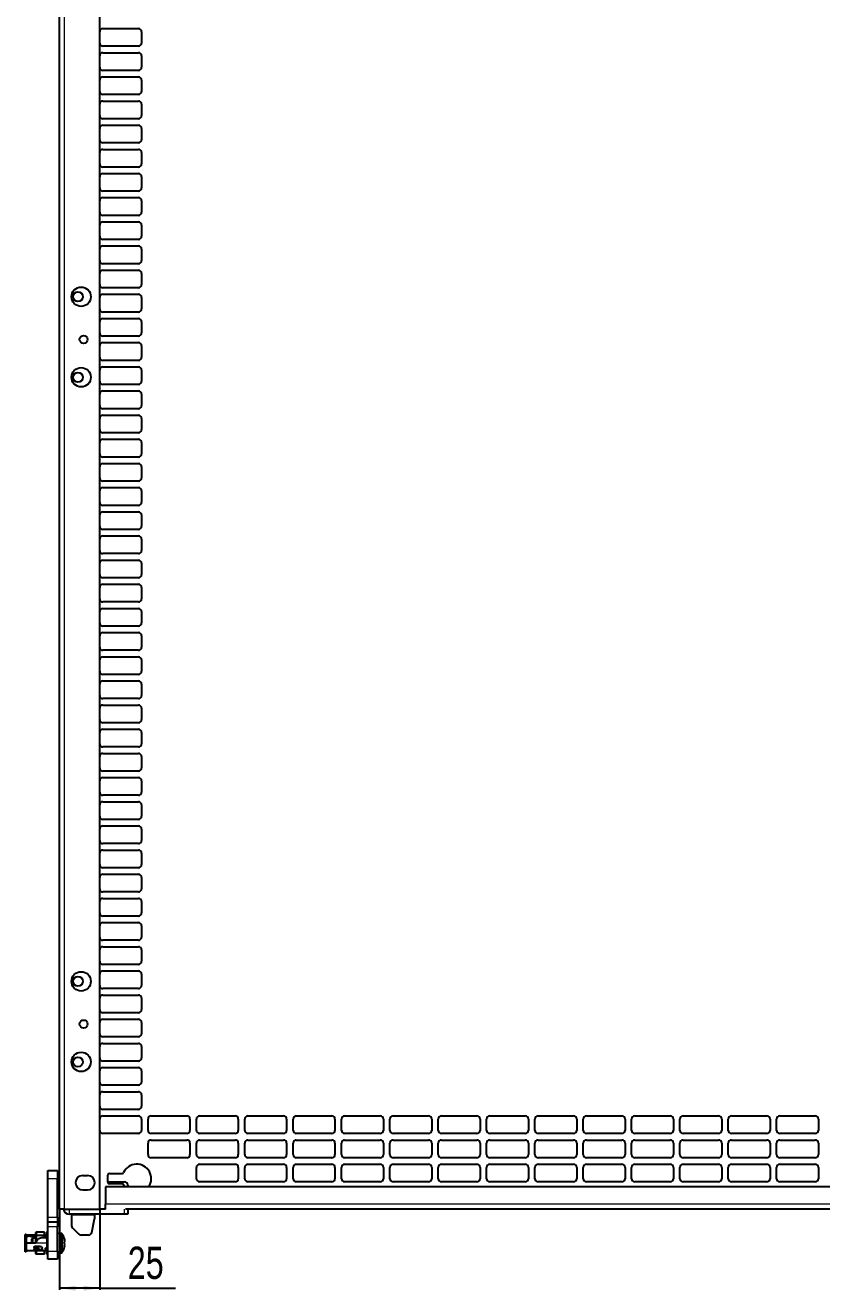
# Model space of a CAD drawing. Header units: millimetres. Extents: x -1002 to 1216, y 148 to 1990.
# Drawn here: x 244 to 738, y 295 to 1080 of the extents above; entities that cross this region are included whole.
import ezdxf

# ---------------------------------------------------------------- set-up
doc = ezdxf.new("R2010")
doc.units = ezdxf.units.MM
doc.layers.add('FORMAT', color=7, linetype='Continuous')
doc.styles.add('SLDTEXTSTYLE0', font='TXT', dxfattribs={"width": 0.75})
doc.dimstyles.new('SLDDIMSTYLE0', dxfattribs={"dimtxt": 20, "dimasz": 10, "dimexe": 0, "dimexo": 0.0625, "dimgap": 5, "dimtad": 2, "dimdec": 1, "dimrnd": 1e-09, "dimzin": 12, "dimdsep": 46, "dimtxsty": 'SLDTEXTSTYLE0', "dimsah": 1, "dimcen": 0.09, "dimadec": 0, "dimazin": 3, "dimtfac": 1, "dimtofl": 0, "dimtmove": 0, "dimatfit": 3, "dimfxl": 0, "dimfrac": 2, "dimtolj": 1, "dimtzin": 12, "dimarcsym": 0})

# ---------------------------------------------------------------- blocks, each defined once
blk = doc.blocks.new('_D_7')
at = {"layer": 'FORMAT'}
for p, q in [((265.1, 345.28), (265.1, 295.29)), ((290.1, 345.28), (290.1, 295.29)), ((290.1, 296.29), (265.1, 296.29)), ((290.1, 296.29), (337.05, 296.29))]:
    blk.add_line(p, q, dxfattribs=at)
for points in [[(265.1, 296.29), (275.1, 294.75), (275.1, 297.82)], [(290.1, 296.29), (280.1, 297.82), (280.1, 294.75)]]:
    blk.add_solid(points, dxfattribs=at)
at = {"layer": 'FORMAT', "insert": (307.5, 322.07), "char_height": 20, "attachment_point": 1, "style": 'SLDTEXTSTYLE0'}
blk.add_mtext('25', dxfattribs=at)

msp = doc.modelspace()

# ---------------------------------------------------------------- linework, layer by layer
at = {"color": 7, "linetype": 'Continuous', "lineweight": 25}
for p, q in [((265.1, 345.29), (265.1, 1828.29)), ((290.1, 345.29), (290.1, 1799.09)), ((292.1, 1078.29), (314.1, 1078.29)), ((316.1, 1076.29), (316.1, 1069.29)), ((314.1, 1067.29), (292.1, 1067.29)), ((292.1, 1063.29), (314.1, 1063.29)), ((316.1, 1061.29), (316.1, 1054.29)), ((314.1, 1052.29), (292.1, 1052.29)), ((292.1, 1048.29), (314.1, 1048.29)), ((316.1, 1046.29), (316.1, 1039.29)), ((314.1, 1037.29), (292.1, 1037.29)), ((292.1, 1033.29), (314.1, 1033.29)), ((316.1, 1031.29), (316.1, 1024.29)), ((314.1, 1022.29), (292.1, 1022.29)), ((292.1, 1018.29), (314.1, 1018.29)), ((316.1, 1016.29), (316.1, 1009.29)), ((314.1, 1007.29), (292.1, 1007.29)), ((292.1, 1003.29), (314.1, 1003.29)), ((316.1, 1001.29), (316.1, 994.29)), ((314.1, 992.29), (292.1, 992.29)), ((292.1, 988.29), (314.1, 988.29)), ((316.1, 986.29), (316.1, 979.29)), ((314.1, 977.29), (292.1, 977.29)), ((292.1, 973.29), (314.1, 973.29)), ((316.1, 971.29), (316.1, 964.29)), ((314.1, 962.29), (292.1, 962.29)), ((292.1, 958.29), (314.1, 958.29)), ((316.1, 956.29), (316.1, 949.29)), ((314.1, 947.29), (292.1, 947.29)), ((292.1, 943.29), (314.1, 943.29)), ((316.1, 941.29), (316.1, 934.29)), ((314.1, 932.29), (292.1, 932.29)), ((292.1, 928.29), (314.1, 928.29)), ((316.1, 926.29), (316.1, 919.29)), ((314.1, 917.29), (292.1, 917.29)), ((292.1, 913.29), (314.1, 913.29)), ((316.1, 911.29), (316.1, 904.29)), ((314.1, 902.29), (292.1, 902.29)), ((292.1, 898.29), (314.1, 898.29)), ((316.1, 896.29), (316.1, 889.29)), ((314.1, 887.29), (292.1, 887.29)), ((292.1, 883.29), (314.1, 883.29)), ((316.1, 881.29), (316.1, 874.29)), ((314.1, 872.29), (292.1, 872.29)), ((292.1, 868.29), (314.1, 868.29)), ((316.1, 866.29), (316.1, 859.29)), ((314.1, 857.29), (292.1, 857.29)), ((292.1, 853.29), (314.1, 853.29)), ((316.1, 851.29), (316.1, 844.29)), ((314.1, 842.29), (292.1, 842.29)), ((292.1, 838.29), (314.1, 838.29)), ((316.1, 836.29), (316.1, 829.29)), ((314.1, 827.29), (292.1, 827.29)), ((292.1, 823.29), (314.1, 823.29)), ((316.1, 821.29), (316.1, 814.29)), ((314.1, 812.29), (292.1, 812.29)), ((292.1, 808.29), (314.1, 808.29)), ((316.1, 806.29), (316.1, 799.29)), ((314.1, 797.29), (292.1, 797.29)), ((292.1, 793.29), (314.1, 793.29)), ((316.1, 791.29), (316.1, 784.29)), ((314.1, 782.29), (292.1, 782.29)), ((292.1, 778.29), (314.1, 778.29)), ((316.1, 776.29), (316.1, 769.29)), ((314.1, 767.29), (292.1, 767.29)), ((292.1, 763.29), (314.1, 763.29)), ((316.1, 761.29), (316.1, 754.29)), ((314.1, 752.29), (292.1, 752.29)), ((292.1, 748.29), (314.1, 748.29)), ((316.1, 746.29), (316.1, 739.29)), ((314.1, 737.29), (292.1, 737.29)), ((292.1, 733.29), (314.1, 733.29)), ((316.1, 731.29), (316.1, 724.29)), ((314.1, 722.29), (292.1, 722.29)), ((292.1, 718.29), (314.1, 718.29)), ((316.1, 716.29), (316.1, 709.29)), ((314.1, 707.29), (292.1, 707.29)), ((292.1, 703.29), (314.1, 703.29)), ((316.1, 701.29), (316.1, 694.29)), ((314.1, 692.29), (292.1, 692.29)), ((292.1, 688.29), (314.1, 688.29)), ((316.1, 686.29), (316.1, 679.29)), ((314.1, 677.29), (292.1, 677.29)), ((292.1, 673.29), (314.1, 673.29)), ((316.1, 671.29), (316.1, 664.29)), ((314.1, 662.29), (292.1, 662.29)), ((292.1, 658.29), (314.1, 658.29)), ((316.1, 656.29), (316.1, 649.29)), ((314.1, 647.29), (292.1, 647.29)), ((292.1, 643.29), (314.1, 643.29)), ((316.1, 641.29), (316.1, 634.29)), ((314.1, 632.29), (292.1, 632.29)), ((292.1, 628.29), (314.1, 628.29)), ((316.1, 626.29), (316.1, 619.29)), ((314.1, 617.29), (292.1, 617.29)), ((292.1, 613.29), (314.1, 613.29)), ((316.1, 611.29), (316.1, 604.29)), ((314.1, 602.29), (292.1, 602.29)), ((292.1, 598.29), (314.1, 598.29)), ((316.1, 596.29), (316.1, 589.29)), ((314.1, 587.29), (292.1, 587.29)), ((292.1, 583.29), (314.1, 583.29)), ((316.1, 581.29), (316.1, 574.29)), ((314.1, 572.29), (292.1, 572.29)), ((292.1, 568.29), (314.1, 568.29)), ((316.1, 566.29), (316.1, 559.29)), ((314.1, 557.29), (292.1, 557.29)), ((292.1, 553.29), (314.1, 553.29)), ((316.1, 551.29), (316.1, 544.29)), ((314.1, 542.29), (292.1, 542.29)), ((292.1, 538.29), (314.1, 538.29)), ((316.1, 536.29), (316.1, 529.29)), ((314.1, 527.29), (292.1, 527.29)), ((292.1, 523.29), (314.1, 523.29)), ((316.1, 521.29), (316.1, 514.29)), ((314.1, 512.29), (292.1, 512.29)), ((292.1, 508.29), (314.1, 508.29)), ((316.1, 506.29), (316.1, 499.29)), ((314.1, 497.29), (292.1, 497.29)), ((292.1, 493.29), (314.1, 493.29)), ((316.1, 491.29), (316.1, 484.29)), ((314.1, 482.29), (292.1, 482.29)), ((292.1, 478.29), (314.1, 478.29)), ((316.1, 476.29), (316.1, 469.29)), ((314.1, 467.29), (292.1, 467.29)), ((292.1, 463.29), (314.1, 463.29)), ((316.1, 461.29), (316.1, 454.29)), ((314.1, 452.29), (292.1, 452.29)), ((292.1, 448.29), (314.1, 448.29)), ((316.1, 446.29), (316.1, 439.29)), ((314.1, 437.29), (292.1, 437.29)), ((292.1, 433.29), (314.1, 433.29)), ((316.1, 431.29), (316.1, 424.29)), ((314.1, 422.29), (292.1, 422.29)), ((292.1, 418.29), (314.1, 418.29)), ((316.1, 416.29), (316.1, 409.29)), ((314.1, 407.29), (292.1, 407.29)), ((292.1, 403.29), (314.1, 403.29)), ((316.1, 401.29), (316.1, 394.29)), ((320.1, 394.29), (320.1, 401.29)), ((322.1, 403.29), (344.1, 403.29)), ((346.1, 401.29), (346.1, 394.29)), ((350.1, 394.29), (350.1, 401.29)), ((352.1, 403.29), (374.1, 403.29)), ((376.1, 401.29), (376.1, 394.29)), ((380.1, 394.29), (380.1, 401.29)), ((382.1, 403.29), (404.1, 403.29)), ((406.1, 401.29), (406.1, 394.29)), ((410.1, 394.29), (410.1, 401.29)), ((412.1, 403.29), (434.1, 403.29)), ((436.1, 401.29), (436.1, 394.29)), ((440.1, 394.29), (440.1, 401.29)), ((442.1, 403.29), (464.1, 403.29)), ((466.1, 401.29), (466.1, 394.29)), ((470.1, 394.29), (470.1, 401.29)), ((472.1, 403.29), (494.1, 403.29)), ((496.1, 401.29), (496.1, 394.29)), ((500.1, 394.29), (500.1, 401.29)), ((502.1, 403.29), (524.1, 403.29)), ((526.1, 401.29), (526.1, 394.29)), ((530.1, 394.29), (530.1, 401.29)), ((532.1, 403.29), (554.1, 403.29)), ((556.1, 401.29), (556.1, 394.29)), ((560.1, 394.29), (560.1, 401.29)), ((562.1, 403.29), (584.1, 403.29)), ((586.1, 401.29), (586.1, 394.29)), ((590.1, 394.29), (590.1, 401.29)), ((592.1, 403.29), (614.1, 403.29)), ((616.1, 401.29), (616.1, 394.29)), ((620.1, 394.29), (620.1, 401.29)), ((622.1, 403.29), (644.1, 403.29)), ((646.1, 401.29), (646.1, 394.29)), ((650.1, 394.29), (650.1, 401.29)), ((652.1, 403.29), (674.1, 403.29)), ((676.1, 401.29), (676.1, 394.29)), ((680.1, 394.29), (680.1, 401.29)), ((682.1, 403.29), (704.1, 403.29)), ((706.1, 401.29), (706.1, 394.29)), ((710.1, 394.29), (710.1, 401.29)), ((712.1, 403.29), (734.1, 403.29)), ((736.1, 401.29), (736.1, 394.29)), ((314.1, 392.29), (292.1, 392.29)), ((320.1, 379.29), (320.1, 386.29)), ((344.1, 392.29), (322.1, 392.29)), ((322.1, 388.29), (344.1, 388.29)), ((346.1, 386.29), (346.1, 379.29)), ((350.1, 379.29), (350.1, 386.29)), ((374.1, 392.29), (352.1, 392.29)), ((352.1, 388.29), (374.1, 388.29)), ((376.1, 386.29), (376.1, 379.29)), ((380.1, 379.29), (380.1, 386.29)), ((404.1, 392.29), (382.1, 392.29)), ((382.1, 388.29), (404.1, 388.29)), ((406.1, 386.29), (406.1, 379.29)), ((410.1, 379.29), (410.1, 386.29)), ((434.1, 392.29), (412.1, 392.29)), ((412.1, 388.29), (434.1, 388.29)), ((436.1, 386.29), (436.1, 379.29)), ((440.1, 379.29), (440.1, 386.29)), ((464.1, 392.29), (442.1, 392.29)), ((442.1, 388.29), (464.1, 388.29)), ((466.1, 386.29), (466.1, 379.29)), ((470.1, 379.29), (470.1, 386.29)), ((494.1, 392.29), (472.1, 392.29)), ((472.1, 388.29), (494.1, 388.29)), ((496.1, 386.29), (496.1, 379.29)), ((500.1, 379.29), (500.1, 386.29)), ((524.1, 392.29), (502.1, 392.29)), ((502.1, 388.29), (524.1, 388.29)), ((526.1, 386.29), (526.1, 379.29)), ((530.1, 379.29), (530.1, 386.29)), ((554.1, 392.29), (532.1, 392.29)), ((532.1, 388.29), (554.1, 388.29)), ((556.1, 386.29), (556.1, 379.29)), ((560.1, 379.29), (560.1, 386.29)), ((584.1, 392.29), (562.1, 392.29)), ((562.1, 388.29), (584.1, 388.29)), ((586.1, 386.29), (586.1, 379.29)), ((590.1, 379.29), (590.1, 386.29)), ((614.1, 392.29), (592.1, 392.29)), ((592.1, 388.29), (614.1, 388.29)), ((616.1, 386.29), (616.1, 379.29)), ((620.1, 379.29), (620.1, 386.29)), ((644.1, 392.29), (622.1, 392.29)), ((622.1, 388.29), (644.1, 388.29)), ((646.1, 386.29), (646.1, 379.29)), ((650.1, 379.29), (650.1, 386.29)), ((674.1, 392.29), (652.1, 392.29)), ((652.1, 388.29), (674.1, 388.29)), ((676.1, 386.29), (676.1, 379.29)), ((680.1, 379.29), (680.1, 386.29)), ((704.1, 392.29), (682.1, 392.29)), ((682.1, 388.29), (704.1, 388.29)), ((706.1, 386.29), (706.1, 379.29)), ((710.1, 379.29), (710.1, 386.29)), ((734.1, 392.29), (712.1, 392.29)), ((712.1, 388.29), (734.1, 388.29)), ((736.1, 386.29), (736.1, 379.29)), ((344.1, 377.29), (322.1, 377.29)), ((374.1, 377.29), (352.1, 377.29)), ((404.1, 377.29), (382.1, 377.29)), ((434.1, 377.29), (412.1, 377.29)), ((464.1, 377.29), (442.1, 377.29)), ((494.1, 377.29), (472.1, 377.29)), ((524.1, 377.29), (502.1, 377.29)), ((554.1, 377.29), (532.1, 377.29)), ((584.1, 377.29), (562.1, 377.29)), ((614.1, 377.29), (592.1, 377.29)), ((644.1, 377.29), (622.1, 377.29)), ((674.1, 377.29), (652.1, 377.29)), ((704.1, 377.29), (682.1, 377.29)), ((734.1, 377.29), (712.1, 377.29)), ((257.95, 369.29), (263.95, 369.29)), ((257.95, 364.29), (257.95, 369.29)), ((263.95, 369.29), (263.95, 364.29)), ((350.1, 364.29), (350.1, 371.29)), ((352.1, 373.29), (374.1, 373.29)), ((376.1, 371.29), (376.1, 364.29)), ((380.1, 364.29), (380.1, 371.29)), ((382.1, 373.29), (404.1, 373.29)), ((406.1, 371.29), (406.1, 364.29)), ((410.1, 364.29), (410.1, 371.29)), ((412.1, 373.29), (434.1, 373.29)), ((436.1, 371.29), (436.1, 364.29)), ((440.1, 364.29), (440.1, 371.29)), ((442.1, 373.29), (464.1, 373.29)), ((466.1, 371.29), (466.1, 364.29)), ((470.1, 364.29), (470.1, 371.29)), ((472.1, 373.29), (494.1, 373.29)), ((496.1, 371.29), (496.1, 364.29)), ((500.1, 364.29), (500.1, 371.29)), ((502.1, 373.29), (524.1, 373.29)), ((526.1, 371.29), (526.1, 364.29)), ((530.1, 364.29), (530.1, 371.29)), ((532.1, 373.29), (554.1, 373.29)), ((556.1, 371.29), (556.1, 364.29)), ((560.1, 364.29), (560.1, 371.29)), ((562.1, 373.29), (584.1, 373.29)), ((586.1, 371.29), (586.1, 364.29)), ((590.1, 364.29), (590.1, 371.29)), ((592.1, 373.29), (614.1, 373.29)), ((616.1, 371.29), (616.1, 364.29)), ((620.1, 364.29), (620.1, 371.29)), ((622.1, 373.29), (644.1, 373.29)), ((646.1, 371.29), (646.1, 364.29)), ((650.1, 364.29), (650.1, 371.29)), ((652.1, 373.29), (674.1, 373.29)), ((676.1, 371.29), (676.1, 364.29)), ((680.1, 364.29), (680.1, 371.29)), ((682.1, 373.29), (704.1, 373.29)), ((706.1, 371.29), (706.1, 364.29)), ((710.1, 364.29), (710.1, 371.29)), ((712.1, 373.29), (734.1, 373.29)), ((736.1, 371.29), (736.1, 364.29)), ((257.95, 340.29), (257.95, 364.29)), ((263.95, 340.29), (263.95, 364.29)), ((279.6, 366.29), (282.6, 366.29)), ((295.1, 362.03), (295.1, 366.53)), ((295.1, 362.29), (305.55, 362.29)), ((296.1, 367.53), (304.05, 367.53)), ((374.1, 362.29), (352.1, 362.29)), ((404.1, 362.29), (382.1, 362.29)), ((434.1, 362.29), (412.1, 362.29)), ((464.1, 362.29), (442.1, 362.29)), ((494.1, 362.29), (472.1, 362.29)), ((524.1, 362.29), (502.1, 362.29)), ((554.1, 362.29), (532.1, 362.29)), ((584.1, 362.29), (562.1, 362.29)), ((614.1, 362.29), (592.1, 362.29)), ((644.1, 362.29), (622.1, 362.29)), ((674.1, 362.29), (652.1, 362.29)), ((704.1, 362.29), (682.1, 362.29)), ((734.1, 362.29), (712.1, 362.29)), ((265.1, 356.79), (263.95, 356.79)), ((279.6, 357.29), (282.6, 357.29)), ((293.6, 359.28), (293.6, 348.38)), ((1122.6, 359.28), (293.6, 359.28)), ((304.05, 361.03), (296.1, 361.03)), ((305.61, 359.28), (304.95, 360.45)), ((307.55, 360.29), (307.55, 359.28)), ((263.95, 346.79), (265.1, 346.79)), ((293.6, 345.28), (293.6, 348.38)), ((257.95, 337.29), (257.95, 340.29)), ((263.95, 340.29), (263.95, 337.29)), ((268.2, 345.29), (265.1, 345.29)), ((268.2, 345.29), (290.1, 345.29)), ((305.55, 342.29), (271.2, 342.29)), ((272.7, 342.29), (272.7, 341.69)), ((272.7, 341.69), (272.7, 335.11)), ((285.17, 330.89), (286.85, 339.29)), ((286.85, 342.29), (286.85, 341.69)), ((286.85, 341.69), (286.85, 339.29)), ((293.6, 345.29), (290.1, 345.29)), ((307.55, 342.29), (305.55, 342.29)), ((1109.52, 345.28), (306.17, 345.28)), ((307.55, 345.28), (307.55, 342.29)), ((250.66, 331.13), (250.55, 330.9)), ((250.55, 328.95), (250.55, 330.9)), ((250.66, 331.13), (250.66, 328.98)), ((255.75, 331.13), (250.66, 331.13)), ((255.75, 328.98), (255.75, 331.13)), ((255.95, 331), (255.75, 331.13)), ((255.95, 331), (255.95, 328.96)), ((257.95, 331.39), (257.45, 331.39)), ((257.45, 326.12), (257.45, 331.39)), ((263.95, 337.29), (257.95, 337.29)), ((257.95, 334.29), (257.95, 337.29)), ((257.95, 319.29), (257.95, 334.29)), ((263.95, 337.29), (263.95, 334.29)), ((263.95, 319.29), (263.95, 334.29)), ((266.27, 330.29), (263.95, 330.29)), ((273.28, 333.7), (277.11, 329.87)), ((243.95, 326.11), (243.95, 329.72)), ((244.45, 329.72), (243.95, 329.72)), ((244.45, 326.11), (243.95, 326.11)), ((243.95, 324.42), (243.95, 326.11)), ((244.45, 324.42), (243.95, 324.42)), ((243.95, 324.29), (243.95, 324.42)), ((244.65, 324.29), (243.95, 324.29)), ((243.95, 320.14), (243.95, 324.29)), ((244.45, 329.72), (244.45, 326.11)), ((244.45, 326.11), (244.45, 324.42)), ((244.45, 324.42), (244.45, 324.29)), ((246.65, 329.14), (244.65, 329.14)), ((245.15, 328.68), (244.65, 328.68)), ((244.65, 328.68), (244.65, 328.23)), ((244.65, 328.23), (245.15, 328.23)), ((250.25, 324.29), (244.65, 324.29)), ((245.15, 328.23), (245.15, 328.68)), ((246.65, 328.64), (246.65, 329.14)), ((250.55, 329.14), (246.65, 329.14)), ((246.65, 328.64), (250.55, 328.64)), ((248.45, 327.29), (247.95, 326.79)), ((247.95, 324.29), (247.95, 326.79)), ((250.55, 327.29), (248.45, 327.29)), ((248.45, 327.29), (248.45, 324.29)), ((249.35, 327.99), (249.35, 327.83)), ((249.35, 327.83), (250.55, 327.95)), ((249.35, 327.83), (249.35, 327.29)), ((249.85, 328.23), (250.55, 328.23)), ((253.15, 322.24), (249.85, 322.24)), ((251.4, 326.29), (250.25, 324.29)), ((250.66, 328.98), (250.55, 328.95)), ((250.55, 326.29), (250.55, 328.95)), ((250.66, 326.28), (250.55, 326.29)), ((250.55, 324.81), (250.55, 326.29)), ((250.55, 321.51), (250.55, 322.24)), ((255.75, 328.98), (250.66, 328.98)), ((250.66, 328.98), (250.66, 326.28)), ((251.4, 326.28), (250.66, 326.28)), ((250.66, 326.28), (250.66, 325.01)), ((250.66, 322.24), (250.66, 321.46)), ((254.35, 327.79), (256.5, 327.79)), ((255.95, 328.96), (255.75, 328.98)), ((255.75, 327.79), (255.75, 328.98)), ((257.25, 329.14), (255.95, 329.14)), ((255.95, 328.96), (255.95, 327.79)), ((255.95, 328.64), (257.25, 328.64)), ((257.15, 328.44), (255.95, 328.44)), ((257.15, 328.44), (257.15, 327.41)), ((257.15, 327.74), (257.25, 327.74)), ((257.45, 327.29), (257.2, 327.29)), ((257.25, 327.04), (257.25, 324.29)), ((257.45, 325.73), (257.25, 325.74)), ((257.45, 324.29), (257.25, 324.29)), ((257.45, 326.12), (257.95, 326.12)), ((257.45, 325.59), (257.45, 326.12)), ((257.95, 325.59), (257.45, 325.59)), ((257.45, 319.96), (257.45, 324.29)), ((257.45, 324.29), (257.95, 324.29)), ((283.21, 329.29), (278.53, 329.29)), ((243.95, 318.85), (243.95, 320.14)), ((244.45, 318.85), (243.95, 318.85)), ((244.45, 319.46), (244.45, 318.85)), ((246.65, 319.44), (244.65, 319.44)), ((257.25, 319.44), (246.65, 319.44)), ((249.35, 321.47), (249.35, 321.79)), ((249.35, 321.47), (249.35, 320.34)), ((249.35, 320.12), (249.35, 320.34)), ((253.15, 319.89), (249.85, 319.89)), ((250.55, 317.67), (250.55, 319.44)), ((250.55, 317.67), (250.66, 317.44)), ((250.66, 319.44), (250.66, 317.44)), ((255.75, 317.44), (250.66, 317.44)), ((251.43, 320.34), (253.15, 320.34)), ((252.23, 321.23), (252, 321.52)), ((252.27, 321.09), (252.27, 321.06)), ((254.35, 320.53), (254.35, 321.21)), ((255.75, 317.44), (255.75, 319.44)), ((255.75, 317.44), (255.95, 317.57)), ((255.95, 319.44), (255.95, 317.57)), ((256.45, 320.8), (256.45, 320.92)), ((257, 321.33), (257.25, 321.33)), ((257, 320.83), (257.25, 320.83)), ((257, 320.44), (257.25, 320.44)), ((257.15, 321.33), (257.15, 320.83)), ((257.15, 321.29), (257.41, 321.29)), ((257.95, 319.96), (257.45, 319.96)), ((257.45, 319.96), (257.45, 318.65)), ((257.95, 318.65), (257.45, 318.65)), ((257.45, 317.19), (257.45, 318.65)), ((257.45, 317.19), (257.95, 317.19)), ((257.95, 314.29), (257.95, 319.29)), ((263.95, 314.29), (257.95, 314.29)), ((263.95, 319.29), (263.95, 314.29)), ((263.95, 318.29), (266.27, 318.29))]:
    msp.add_line(p, q, dxfattribs=at)
at = {"color": 8, "linetype": 'Continuous', "lineweight": 18}
for p, q in [((268.2, 345.29), (268.2, 1799.09)), ((263.95, 364.29), (257.95, 364.29)), ((1122.6, 348.38), (293.6, 348.38)), ((257.95, 340.29), (263.95, 340.29)), ((271.2, 345.29), (271.2, 342.29)), ((286.85, 341.69), (272.7, 341.69)), ((305.55, 342.29), (305.55, 345.28)), ((263.95, 334.29), (257.95, 334.29)), ((266.27, 330.29), (266.27, 327.85)), ((266.71, 330.06), (266.71, 327.71)), ((244.65, 328.03), (244.65, 324.29)), ((244.65, 324.29), (244.65, 319.44)), ((257.25, 324.29), (250.25, 324.29)), ((257.25, 327.74), (257.25, 328.64)), ((257.25, 321.33), (257.25, 324.29)), ((266.27, 327.85), (266.27, 318.29)), ((266.71, 327.71), (266.71, 318.51)), ((249.85, 320.34), (249.85, 319.89)), ((253.15, 319.89), (253.15, 320.34)), ((257, 320.83), (257, 320.44)), ((257.25, 319.44), (257.25, 320.44)), ((257.95, 319.29), (263.95, 319.29))]:
    msp.add_line(p, q, dxfattribs=at)
at = {"color": 7, "linetype": 'Continuous', "lineweight": 25, "flags": 128}
for points in [[(244.65, 329.14), (244.51, 329.12), (244.45, 329.11)], [(257.45, 328.66), (257.38, 328.65), (257.25, 328.64)], [(257.45, 327.76), (257.38, 327.75), (257.25, 327.74)], [(257.15, 321.16), (257.19, 321.25), (257.2, 321.29)], [(257.45, 321.21), (257.44, 321.24), (257.43, 321.26), (257.41, 321.28), (257.39, 321.3), (257.36, 321.31), (257.32, 321.32), (257.29, 321.33), (257.25, 321.33)], [(257.45, 320.81), (257.38, 320.82), (257.25, 320.83)]]:
    msp.add_lwpolyline(points, dxfattribs=at)
at = {"color": 7, "linetype": 'Continuous', "lineweight": 25}
for centre, radius in [((278.6, 911.79), 6), ((276.6, 911.79), 3), ((280.1, 885.29), 2.5), ((278.6, 861.79), 6), ((276.6, 861.79), 3), ((278.6, 486.79), 6), ((276.6, 486.79), 3), ((280.1, 460.29), 2.5), ((278.6, 436.79), 6), ((276.6, 436.79), 3)]:
    msp.add_circle(centre, radius, dxfattribs=at)
for centre, radius, start, end in [((292.1, 1076.29), 2, 90, 180), ((314.1, 1076.29), 2, 0, 90), ((292.1, 1069.29), 2, 180, 270), ((314.1, 1069.29), 2, 270, 0), ((292.1, 1061.29), 2, 90, 180), ((314.1, 1061.29), 2, 0, 90), ((292.1, 1054.29), 2, 180, 270), ((314.1, 1054.29), 2, 270, 0), ((292.1, 1046.29), 2, 90, 180), ((314.1, 1046.29), 2, 0, 90), ((292.1, 1039.29), 2, 180, 270), ((314.1, 1039.29), 2, 270, 0), ((292.1, 1031.29), 2, 90, 180), ((314.1, 1031.29), 2, 0, 90), ((292.1, 1024.29), 2, 180, 270), ((314.1, 1024.29), 2, 270, 0), ((292.1, 1016.29), 2, 90, 180), ((314.1, 1016.29), 2, 0, 90), ((292.1, 1009.29), 2, 180, 270), ((314.1, 1009.29), 2, 270, 0), ((292.1, 1001.29), 2, 90, 180), ((314.1, 1001.29), 2, 0, 90), ((292.1, 994.29), 2, 180, 270), ((314.1, 994.29), 2, 270, 0), ((292.1, 986.29), 2, 90, 180), ((314.1, 986.29), 2, 0, 90), ((292.1, 979.29), 2, 180, 270), ((314.1, 979.29), 2, 270, 0), ((292.1, 971.29), 2, 90, 180), ((314.1, 971.29), 2, 0, 90), ((292.1, 964.29), 2, 180, 270), ((314.1, 964.29), 2, 270, 0), ((292.1, 956.29), 2, 90, 180), ((314.1, 956.29), 2, 0, 90), ((292.1, 949.29), 2, 180, 270), ((292.1, 941.29), 2, 90, 180), ((314.1, 949.29), 2, 270, 0), ((314.1, 941.29), 2, 0, 90), ((292.1, 934.29), 2, 180, 270), ((292.1, 926.29), 2, 90, 180), ((314.1, 934.29), 2, 270, 0), ((314.1, 926.29), 2, 0, 90), ((292.1, 919.29), 2, 180, 270), ((314.1, 919.29), 2, 270, 0), ((292.1, 911.29), 2, 90, 180), ((314.1, 911.29), 2, 0, 90), ((292.1, 904.29), 2, 180, 270), ((314.1, 904.29), 2, 270, 0), ((292.1, 896.29), 2, 90, 180), ((314.1, 896.29), 2, 0, 90), ((292.1, 889.29), 2, 180, 270), ((314.1, 889.29), 2, 270, 0), ((292.1, 881.29), 2, 90, 180), ((314.1, 881.29), 2, 0, 90), ((292.1, 874.29), 2, 180, 270), ((314.1, 874.29), 2, 270, 0), ((292.1, 866.29), 2, 90, 180), ((314.1, 866.29), 2, 0, 90), ((292.1, 859.29), 2, 180, 270), ((314.1, 859.29), 2, 270, 0), ((292.1, 851.29), 2, 90, 180), ((314.1, 851.29), 2, 0, 90), ((292.1, 844.29), 2, 180, 270), ((314.1, 844.29), 2, 270, 0), ((292.1, 836.29), 2, 90, 180), ((314.1, 836.29), 2, 0, 90), ((292.1, 829.29), 2, 180, 270), ((314.1, 829.29), 2, 270, 0), ((292.1, 821.29), 2, 90, 180), ((314.1, 821.29), 2, 0, 90), ((292.1, 814.29), 2, 180, 270), ((314.1, 814.29), 2, 270, 0), ((292.1, 806.29), 2, 90, 180), ((314.1, 806.29), 2, 0, 90), ((292.1, 799.29), 2, 180, 270), ((314.1, 799.29), 2, 270, 0), ((292.1, 791.29), 2, 90, 180), ((314.1, 791.29), 2, 0, 90), ((292.1, 784.29), 2, 180, 270), ((292.1, 776.29), 2, 90, 180), ((314.1, 784.29), 2, 270, 0), ((314.1, 776.29), 2, 0, 90), ((292.1, 769.29), 2, 180, 270), ((292.1, 761.29), 2, 90, 180), ((314.1, 769.29), 2, 270, 0), ((314.1, 761.29), 2, 0, 90), ((292.1, 754.29), 2, 180, 270), ((314.1, 754.29), 2, 270, 0), ((292.1, 746.29), 2, 90, 180), ((314.1, 746.29), 2, 0, 90), ((292.1, 739.29), 2, 180, 270), ((314.1, 739.29), 2, 270, 0), ((292.1, 731.29), 2, 90, 180), ((314.1, 731.29), 2, 0, 90), ((292.1, 724.29), 2, 180, 270), ((314.1, 724.29), 2, 270, 0), ((292.1, 716.29), 2, 90, 180), ((314.1, 716.29), 2, 0, 90), ((292.1, 709.29), 2, 180, 270), ((314.1, 709.29), 2, 270, 0), ((292.1, 701.29), 2, 90, 180), ((314.1, 701.29), 2, 0, 90), ((292.1, 694.29), 2, 180, 270), ((314.1, 694.29), 2, 270, 0), ((292.1, 686.29), 2, 90, 180), ((314.1, 686.29), 2, 0, 90), ((292.1, 679.29), 2, 180, 270), ((314.1, 679.29), 2, 270, 0), ((292.1, 671.29), 2, 90, 180), ((314.1, 671.29), 2, 0, 90), ((292.1, 664.29), 2, 180, 270), ((314.1, 664.29), 2, 270, 0), ((292.1, 656.29), 2, 90, 180), ((314.1, 656.29), 2, 0, 90), ((292.1, 649.29), 2, 180, 270), ((314.1, 649.29), 2, 270, 0), ((292.1, 641.29), 2, 90, 180), ((314.1, 641.29), 2, 0, 90), ((292.1, 634.29), 2, 180, 270), ((314.1, 634.29), 2, 270, 0), ((292.1, 626.29), 2, 90, 180), ((314.1, 626.29), 2, 0, 90), ((292.1, 619.29), 2, 180, 270), ((292.1, 611.29), 2, 90, 180), ((314.1, 619.29), 2, 270, 0), ((314.1, 611.29), 2, 0, 90), ((292.1, 604.29), 2, 180, 270), ((292.1, 596.29), 2, 90, 180), ((314.1, 604.29), 2, 270, 0), ((314.1, 596.29), 2, 0, 90), ((292.1, 589.29), 2, 180, 270), ((314.1, 589.29), 2, 270, 0), ((292.1, 581.29), 2, 90, 180), ((314.1, 581.29), 2, 0, 90), ((292.1, 574.29), 2, 180, 270), ((314.1, 574.29), 2, 270, 0), ((292.1, 566.29), 2, 90, 180), ((314.1, 566.29), 2, 0, 90), ((292.1, 559.29), 2, 180, 270), ((314.1, 559.29), 2, 270, 0), ((292.1, 551.29), 2, 90, 180), ((314.1, 551.29), 2, 0, 90), ((292.1, 544.29), 2, 180, 270), ((314.1, 544.29), 2, 270, 0), ((292.1, 536.29), 2, 90, 180), ((314.1, 536.29), 2, 0, 90), ((292.1, 529.29), 2, 180, 270), ((314.1, 529.29), 2, 270, 0), ((292.1, 521.29), 2, 90, 180), ((314.1, 521.29), 2, 0, 90), ((292.1, 514.29), 2, 180, 270), ((314.1, 514.29), 2, 270, 0), ((292.1, 506.29), 2, 90, 180), ((314.1, 506.29), 2, 0, 90), ((292.1, 499.29), 2, 180, 270), ((314.1, 499.29), 2, 270, 0), ((292.1, 491.29), 2, 90, 180), ((314.1, 491.29), 2, 0, 90), ((292.1, 484.29), 2, 180, 270), ((314.1, 484.29), 2, 270, 0), ((292.1, 476.29), 2, 90, 180), ((314.1, 476.29), 2, 0, 90), ((292.1, 469.29), 2, 180, 270), ((314.1, 469.29), 2, 270, 0), ((292.1, 461.29), 2, 90, 180), ((314.1, 461.29), 2, 0, 90), ((292.1, 454.29), 2, 180, 270), ((292.1, 446.29), 2, 90, 180), ((314.1, 454.29), 2, 270, 0), ((314.1, 446.29), 2, 0, 90), ((292.1, 439.29), 2, 180, 270), ((292.1, 431.29), 2, 90, 180), ((314.1, 439.29), 2, 270, 0), ((314.1, 431.29), 2, 0, 90), ((292.1, 424.29), 2, 180, 270), ((314.1, 424.29), 2, 270, 0), ((292.1, 416.29), 2, 90, 180), ((314.1, 416.29), 2, 0, 90), ((292.1, 409.29), 2, 180, 270), ((314.1, 409.29), 2, 270, 0), ((292.1, 401.29), 2, 90, 180), ((314.1, 401.29), 2, 0, 90), ((322.1, 401.29), 2, 90, 180), ((344.1, 401.29), 2, 0, 90), ((352.1, 401.29), 2, 90, 180), ((374.1, 401.29), 2, 0, 90), ((382.1, 401.29), 2, 90, 180), ((404.1, 401.29), 2, 0, 90), ((412.1, 401.29), 2, 90, 180), ((434.1, 401.29), 2, 0, 90), ((442.1, 401.29), 2, 90, 180), ((464.1, 401.29), 2, 0, 90), ((472.1, 401.29), 2, 90, 180), ((494.1, 401.29), 2, 0, 90), ((502.1, 401.29), 2, 90, 180), ((524.1, 401.29), 2, 0, 90), ((532.1, 401.29), 2, 90, 180), ((554.1, 401.29), 2, 0, 90), ((562.1, 401.29), 2, 90, 180), ((584.1, 401.29), 2, 0, 90), ((592.1, 401.29), 2, 90, 180), ((614.1, 401.29), 2, 360, 90), ((622.1, 401.29), 2, 90, 180), ((644.1, 401.29), 2, 0, 90), ((652.1, 401.29), 2, 90, 180), ((674.1, 401.29), 2, 0, 90), ((682.1, 401.29), 2, 90, 180), ((704.1, 401.29), 2, 0, 90), ((712.1, 401.29), 2, 90, 180), ((734.1, 401.29), 2, 0, 90), ((292.1, 394.29), 2, 180, 270), ((314.1, 394.29), 2, 270, 0), ((322.1, 394.29), 2, 180, 270), ((344.1, 394.29), 2, 270, 0), ((352.1, 394.29), 2, 180, 270), ((374.1, 394.29), 2, 270, 0), ((382.1, 394.29), 2, 180, 270), ((404.1, 394.29), 2, 270, 0), ((412.1, 394.29), 2, 180, 270), ((434.1, 394.29), 2, 270, 0), ((442.1, 394.29), 2, 180, 270), ((464.1, 394.29), 2, 270, 0), ((472.1, 394.29), 2, 180, 270), ((494.1, 394.29), 2, 270, 0), ((502.1, 394.29), 2, 180, 270), ((524.1, 394.29), 2, 270, 0), ((532.1, 394.29), 2, 180, 270), ((554.1, 394.29), 2, 270, 0), ((562.1, 394.29), 2, 180, 270), ((584.1, 394.29), 2, 270, 0), ((592.1, 394.29), 2, 180, 270), ((614.1, 394.29), 2, 270, 360), ((622.1, 394.29), 2, 180, 270), ((644.1, 394.29), 2, 270, 0), ((652.1, 394.29), 2, 180, 270), ((674.1, 394.29), 2, 270, 0), ((682.1, 394.29), 2, 180, 270), ((704.1, 394.29), 2, 270, 0), ((712.1, 394.29), 2, 180, 270), ((734.1, 394.29), 2, 270, 0), ((322.1, 386.29), 2, 90, 180), ((344.1, 386.29), 2, 0, 90), ((352.1, 386.29), 2, 90, 180), ((374.1, 386.29), 2, 0, 90), ((382.1, 386.29), 2, 90, 180), ((404.1, 386.29), 2, 0, 90), ((412.1, 386.29), 2, 90, 180), ((434.1, 386.29), 2, 0, 90), ((442.1, 386.29), 2, 90, 180), ((464.1, 386.29), 2, 0, 90), ((472.1, 386.29), 2, 90, 180), ((494.1, 386.29), 2, 0, 90), ((502.1, 386.29), 2, 90, 180), ((524.1, 386.29), 2, 0, 90), ((532.1, 386.29), 2, 90, 180), ((554.1, 386.29), 2, 0, 90), ((562.1, 386.29), 2, 90, 180), ((584.1, 386.29), 2, 0, 90), ((592.1, 386.29), 2, 90, 180), ((614.1, 386.29), 2, 0, 90), ((622.1, 386.29), 2, 90, 180), ((644.1, 386.29), 2, 0, 90), ((652.1, 386.29), 2, 90, 180), ((674.1, 386.29), 2, 0, 90), ((682.1, 386.29), 2, 90, 180), ((704.1, 386.29), 2, 0, 90), ((712.1, 386.29), 2, 90, 180), ((734.1, 386.29), 2, 0, 90), ((322.1, 379.29), 2, 180, 270), ((344.1, 379.29), 2, 270, 0), ((352.1, 379.29), 2, 180, 270), ((374.1, 379.29), 2, 270, 0), ((382.1, 379.29), 2, 180, 270), ((404.1, 379.29), 2, 270, 0), ((412.1, 379.29), 2, 180, 270), ((434.1, 379.29), 2, 270, 0), ((442.1, 379.29), 2, 180, 270), ((464.1, 379.29), 2, 270, 0), ((472.1, 379.29), 2, 180, 270), ((494.1, 379.29), 2, 270, 0), ((502.1, 379.29), 2, 180, 270), ((524.1, 379.29), 2, 270, 0), ((532.1, 379.29), 2, 180, 270), ((554.1, 379.29), 2, 270, 0), ((562.1, 379.29), 2, 180, 270), ((584.1, 379.29), 2, 270, 0), ((592.1, 379.29), 2, 180, 270), ((614.1, 379.29), 2, 270, 0), ((622.1, 379.29), 2, 180, 270), ((644.1, 379.29), 2, 270, 0), ((652.1, 379.29), 2, 180, 270), ((674.1, 379.29), 2, 270, 0), ((682.1, 379.29), 2, 180, 270), ((704.1, 379.29), 2, 270, 0), ((712.1, 379.29), 2, 180, 270), ((734.1, 379.29), 2, 270, 0), ((313.1, 364.28), 9, 326.25101, 154.84934), ((352.1, 371.29), 2, 90, 180), ((374.1, 371.29), 2, 0, 90), ((382.1, 371.29), 2, 90, 180), ((404.1, 371.29), 2, 0, 90), ((412.1, 371.29), 2, 90, 180), ((434.1, 371.29), 2, 0, 90), ((442.1, 371.29), 2, 90, 180), ((464.1, 371.29), 2, 0, 90), ((472.1, 371.29), 2, 90, 180), ((494.1, 371.29), 2, 0, 90), ((502.1, 371.29), 2, 90, 180), ((524.1, 371.29), 2, 0, 90), ((532.1, 371.29), 2, 90, 180), ((554.1, 371.29), 2, 0, 90), ((562.1, 371.29), 2, 90, 180), ((584.1, 371.29), 2, 0, 90), ((592.1, 371.29), 2, 90, 180), ((614.1, 371.29), 2, 360, 90), ((622.1, 371.29), 2, 90, 180), ((644.1, 371.29), 2, 0, 90), ((652.1, 371.29), 2, 90, 180), ((674.1, 371.29), 2, 0, 90), ((682.1, 371.29), 2, 90, 180), ((704.1, 371.29), 2, 0, 90), ((712.1, 371.29), 2, 90, 180), ((734.1, 371.29), 2, 0, 90), ((279.6, 361.79), 4.5, 90, 270), ((282.6, 361.79), 4.5, 270, 90), ((296.1, 366.53), 1, 90, 180), ((296.1, 362.03), 1, 180, 270), ((304.05, 368.53), 1, 270, 334.84934), ((305.55, 360.29), 2, 0, 90), ((352.1, 364.29), 2, 180, 270), ((374.1, 364.29), 2, 270, 0), ((382.1, 364.29), 2, 180, 270), ((404.1, 364.29), 2, 270, 0), ((412.1, 364.29), 2, 180, 270), ((434.1, 364.29), 2, 270, 0), ((442.1, 364.29), 2, 180, 270), ((464.1, 364.29), 2, 270, 0), ((472.1, 364.29), 2, 180, 270), ((494.1, 364.29), 2, 270, 0), ((502.1, 364.29), 2, 180, 270), ((524.1, 364.29), 2, 270, 0), ((532.1, 364.29), 2, 180, 270), ((554.1, 364.29), 2, 270, 0), ((562.1, 364.29), 2, 180, 270), ((584.1, 364.29), 2, 270, 0), ((592.1, 364.29), 2, 180, 270), ((614.1, 364.29), 2, 270, 360), ((622.1, 364.29), 2, 180, 270), ((644.1, 364.29), 2, 270, 0), ((652.1, 364.29), 2, 180, 270), ((674.1, 364.29), 2, 270, 0), ((682.1, 364.29), 2, 180, 270), ((704.1, 364.29), 2, 270, 0), ((712.1, 364.29), 2, 180, 270), ((734.1, 364.29), 2, 270, 0), ((304.05, 360.03), 1, 25.15066, 90), ((271.2, 345.89), 3.6, 189.59407, 270), ((266.27, 329.75), 0.54, 35.25153, 90), ((258.55, 324.29), 10, 11.02634, 35.25153), ((274.7, 335.11), 2, 180, 225), ((283.21, 331.29), 2, 270, 348.69007), ((244.65, 328.44), 0.2, 90, 180), ((254.35, 327.04), 0.75, 90, 105.04836), ((256.5, 327.04), 0.75, 0, 90), ((257.25, 329.34), 0.2, 270, 0), ((257.35, 327.37), 0.0996, 305.53317, 356.07208), ((258.55, 324.29), 10, 324.74847, 348.9291), ((278.53, 331.29), 2, 225, 270), ((244.65, 320.14), 0.7, 180, 270), ((257.27, 320.26), 0.183, 7.33387, 95.81244), ((257.25, 319.24), 0.2, 0, 90), ((266.27, 318.83), 0.54, 270, 324.74847)]:
    msp.add_arc(centre, radius, start, end, dxfattribs=at)
for points, knots in [([(244.65, 329.14), (244.65, 329.1), (244.65, 329.04), (244.65, 328.79), (244.65, 328.68)], [0, 0, 0, 0, 0.559866, 1, 1, 1, 1]), ([(246.65, 329.14), (246.37, 329.1), (245.87, 329.04), (245.37, 328.79), (245.15, 328.68)], [0, 0, 0, 0, 0.559911, 1, 1, 1, 1]), ([(246.65, 328.64), (246.37, 328.61), (245.87, 328.57), (245.37, 328.33), (245.15, 328.23)], [0, 0, 0, 0, 0.559868, 1, 1, 1, 1]), ([(249.35, 327.99), (249.35, 328.02), (249.36, 328.08), (249.45, 328.15), (249.58, 328.2), (249.72, 328.22), (249.81, 328.23), (249.85, 328.23)], [0, 0, 0, 0, 0.214295, 0.42863, 0.64223, 0.856153, 1, 1, 1, 1]), ([(249.35, 321.79), (249.35, 321.84), (249.36, 321.94), (249.45, 322.07), (249.58, 322.17), (249.72, 322.23), (249.81, 322.23), (249.85, 322.24)], [0, 0, 0, 0, 0.214373, 0.428779, 0.642592, 0.856666, 1, 1, 1, 1]), ([(251.4, 326.29), (251.57, 326.5), (251.92, 326.95), (252.9, 327.42), (253.67, 327.63), (254.15, 327.76)], [0, 0, 0, 0, 0.2540266, 0.5265912, 1, 1, 1, 1]), ([(253.15, 322.24), (253.28, 322.22), (253.55, 322.2), (253.91, 322.01), (254.18, 321.75), (254.33, 321.47), (254.34, 321.29), (254.35, 321.21)], [0, 0, 0, 0, 0.213238, 0.42649, 0.63916, 0.849598, 1, 1, 1, 1]), ([(257.45, 327.06), (257.45, 327.05), (257.44, 327.03), (257.43, 327), (257.39, 326.97), (257.31, 326.96), (257.26, 326.95), (257.23, 326.95)], [0, 0, 0, 0, 0.187462, 0.362386, 0.517277, 0.750642, 1, 1, 1, 1]), ([(257.45, 326), (257.45, 325.99), (257.44, 325.97), (257.43, 325.95), (257.39, 325.93), (257.32, 325.93), (257.27, 325.94), (257.25, 325.94)], [0, 0, 0, 0, 0.195302, 0.377541, 0.538909, 0.761383, 1, 1, 1, 1]), ([(268.15, 322.03), (268.15, 322.04), (268.15, 322.05), (268.16, 322.11), (268.2, 322.3), (268.28, 322.65), (268.35, 323.1), (268.38, 323.51), (268.36, 323.93), (268.28, 324.19), (268.2, 324.39), (268.17, 324.49), (268.15, 324.54), (268.15, 324.58), (268.15, 324.61), (268.15, 324.64), (268.16, 324.68), (268.22, 324.81), (268.31, 324.94), (268.38, 325.2), (268.37, 325.61), (268.31, 326.08), (268.23, 326.48), (268.17, 326.73), (268.15, 326.8), (268.15, 326.84), (268.15, 326.85), (268.15, 326.86), (268.16, 326.85), (268.2, 326.75), (268.29, 326.51), (268.35, 326.26), (268.38, 326.13), (268.37, 326.14), (268.37, 326.15)], [0, 0, 0, 0, 0.003345, 0.008051, 0.021089, 0.079366, 0.148702, 0.192613, 0.236883, 0.333397, 0.365116, 0.38101, 0.389, 0.39245, 0.395936, 0.398929, 0.404202, 0.420534, 0.496786, 0.57371, 0.618848, 0.683268, 0.755446, 0.773497, 0.782566, 0.786215, 0.789905, 0.793055, 0.797819, 0.811366, 0.872185, 0.942602, 0.985944, 1, 1, 1, 1]), ([(268.36, 322.37), (268.36, 322.39), (268.38, 322.46), (268.36, 322.42), (268.29, 322.25), (268.21, 322.1), (268.19, 322.05), (268.17, 322.03), (268.15, 322.01), (268.15, 322.02), (268.15, 322.03), (268.15, 322.03)], [0, 0, 0, 0, 0.080401, 0.295603, 0.713246, 0.816348, 0.881908, 0.925057, 0.968454, 0.985778, 1, 1, 1, 1]), ([(249.35, 321.76), (249.78, 321.66), (250.37, 321.53), (251.18, 321.41), (251.47, 321.53), (251.62, 321.59)], [0, 0, 0, 0, 0.56666, 0.780905, 1, 1, 1, 1]), ([(249.35, 321.47), (249.85, 321.36), (250.52, 321.22), (251.41, 321.1), (251.72, 321.23), (251.87, 321.29)], [0, 0, 0, 0, 0.587693, 0.790818, 1, 1, 1, 1]), ([(249.35, 320.34), (249.85, 320.27), (250.52, 320.19), (251.41, 320.3), (251.72, 320.47), (251.87, 320.55)], [0, 0, 0, 0, 0.5876932, 0.7908183, 1, 1, 1, 1]), ([(249.85, 319.89), (249.79, 319.89), (249.68, 319.9), (249.53, 319.93), (249.42, 319.99), (249.36, 320.06), (249.35, 320.11), (249.35, 320.12)], [0, 0, 0, 0, 0.2144453, 0.4288931, 0.6432387, 0.8571881, 1, 1, 1, 1]), ([(251.62, 321.59), (251.67, 321.61), (251.77, 321.63), (251.88, 321.62), (251.94, 321.58), (251.96, 321.57)], [0, 0, 0, 0, 0.3691258, 0.7382556, 1, 1, 1, 1]), ([(252.27, 321.09), (252.27, 321.13), (252.26, 321.21), (252.18, 321.28), (252.07, 321.32), (251.96, 321.31), (251.89, 321.29), (251.87, 321.29)], [0, 0, 0, 0, 0.2258834, 0.4517668, 0.6776501, 0.9035238, 1, 1, 1, 1]), ([(251.87, 320.55), (251.92, 320.58), (252.02, 320.63), (252.14, 320.75), (252.23, 320.88), (252.27, 320.99), (252.27, 321.05), (252.27, 321.06)], [0, 0, 0, 0, 0.225867, 0.451734, 0.677598, 0.903479, 1, 1, 1, 1]), ([(251.99, 321.52), (251.98, 321.54), (251.97, 321.55), (251.96, 321.57), (251.96, 321.57)], [0, 0, 0, 0, 0.872289, 1, 1, 1, 1]), ([(253.15, 320.34), (253.28, 320.35), (253.55, 320.36), (253.91, 320.45), (254.18, 320.6), (254.33, 320.79), (254.34, 320.94), (254.35, 321)], [0, 0, 0, 0, 0.2128745, 0.4257668, 0.6379374, 0.8473525, 1, 1, 1, 1]), ([(254.35, 320.53), (254.33, 320.45), (254.31, 320.29), (254.11, 320.1), (253.81, 319.97), (253.47, 319.9), (253.24, 319.89), (253.15, 319.89)], [0, 0, 0, 0, 0.2128333, 0.4258501, 0.6355415, 0.8465873, 1, 1, 1, 1]), ([(256.45, 320.92), (256.45, 320.96), (256.47, 321.05), (256.56, 321.18), (256.7, 321.27), (256.85, 321.33), (256.96, 321.33), (257, 321.33)], [0, 0, 0, 0, 0.2143054, 0.4286504, 0.6422794, 0.8562229, 1, 1, 1, 1]), ([(257, 320.44), (256.94, 320.44), (256.81, 320.45), (256.65, 320.51), (256.52, 320.6), (256.46, 320.7), (256.45, 320.77), (256.45, 320.8)], [0, 0, 0, 0, 0.214393, 0.428789, 0.643061, 0.856854, 1, 1, 1, 1]), ([(256.49, 321.06), (256.51, 321.03), (256.56, 320.96), (256.7, 320.88), (256.85, 320.84), (256.96, 320.84), (257, 320.83)], [0, 0, 0, 0, 0.252501, 0.531568, 0.811143, 1, 1, 1, 1])]:
    msp.add_open_spline(points, degree=3, knots=knots, dxfattribs=at)
at = {"color": 8, "linetype": 'Continuous', "lineweight": 18}
msp.add_open_spline([(251.87, 321.29), (251.83, 321.34), (251.76, 321.42), (251.68, 321.52), (251.64, 321.58), (251.62, 321.59)], degree=3, knots=[0, 0, 0, 0, 0.502362, 0.815418, 1, 1, 1, 1], dxfattribs=at)

# ---------------------------------------------------------------- dimensions: what is measured, and where the dimension line sits
at = {"layer": 'FORMAT'}
dim = msp.add_linear_dim(base=(265.1, 296.29), p1=(290.1, 345.29), p2=(265.1, 345.29), dimstyle='SLDDIMSTYLE0', dxfattribs=at)
dim.commit()
dim.dimension.update_dxf_attribs({"geometry": '_D_7', "text_midpoint": (322.27, 296.29), "dimtype": 160})

doc.saveas('drawing.dxf')
